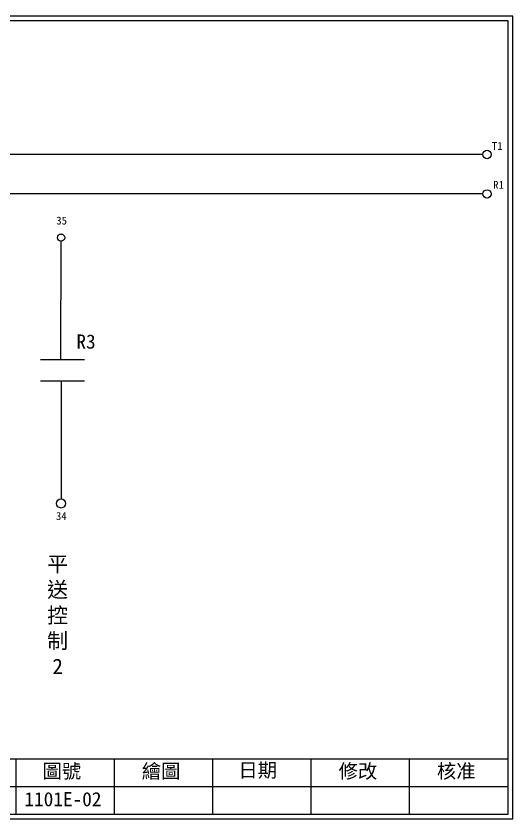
# Model space of a CAD drawing. Extents: x 10 to 297, y 3 to 207.
# Drawn here: x 170.7 to 297, y 3 to 207 of the extents above; entities that cross this region are included whole.
import ezdxf

# ---------------------------------------------------------------- set-up
doc = ezdxf.new("R2010")
doc.units = 0
doc.layers.get('0').update_dxf_attribs({"linetype": 'CONTINUOUS'})
doc.layers.add('圖框層', color=7, linetype='CONTINUOUS')
doc.layers.add('標尺寸層', color=3, linetype='CONTINUOUS')
doc.styles.add('CNS', font='romanc.shx', dxfattribs={"bigfont": 'chineset.shx'})
doc.styles.add('STSL', font='kaiu.ttf')

msp = doc.modelspace()

# ---------------------------------------------------------------- linework, layer by layer
for p, q in [((289.34, 171.79), (22.17, 171.79)), ((289.34, 161.79), (22.17, 161.79)), ((176.96, 119.76), (188.1, 119.76)), ((176.96, 114.3), (188.1, 114.3))]:
    msp.add_line(p, q)
for centre in [(290.41, 171.79), (290.41, 161.79)]:
    msp.add_circle(centre, 1.07)
at = {"layer": '圖框層', "color": 7}
for p, q in [((297, 206.97), (10, 206.97)), ((297, 3), (297, 206.97)), ((295.75, 205.72), (11.25, 205.72)), ((295.75, 4.25), (295.75, 205.72)), ((11.25, 18.25), (295.75, 18.25)), ((170.75, 4.25), (170.75, 18.25)), ((195.75, 4.25), (195.75, 18.25)), ((220.75, 4.25), (220.75, 18.25)), ((245.75, 4.25), (245.75, 18.25)), ((270.75, 4.25), (270.75, 18.25)), ((145.75, 11.25), (295.75, 11.25)), ((11.25, 4.25), (295.75, 4.25)), ((10, 3), (297, 3))]:
    msp.add_line(p, q, dxfattribs=at)
at = {"layer": '標尺寸層', "color": 0}
for p, q in [((182.1, 119.76), (182.18, 149.76)), ((182.18, 114.3), (182.18, 84.3))]:
    msp.add_line(p, q, dxfattribs=at)
at = {"layer": '標尺寸層', "color": 7}
for centre, radius in [((182.18, 150.68), 0.92), ((182.18, 83.14), 1.15)]:
    msp.add_circle(centre, radius, dxfattribs=at)

# ---------------------------------------------------------------- texts
at = {"layer": '圖框層', "color": 4, "style": 'STSL'}
for s, height, p in [('T1', 2, (291.64, 172.97)), ('R1', 2, (291.97, 163.09)), ('35', 2, (180.96, 154.01)), ('R3', 3.6, (186.07, 122.48)), ('34', 2, (180.88, 78.96)), ('圖號', 3.6, (177.47, 13.34)), ('繪圖', 3.6, (202.69, 13.34)), ('日期', 3.6, (227.22, 13.59)), ('修改', 3.6, (252.69, 13.34)), ('核准', 3.6, (277.69, 13.34)), ('1101E-02', 3.6, (172.86, 6.22))]:
    msp.add_text(s, height=height, dxfattribs=at).set_placement(p)
at = {"layer": '標尺寸層', "color": 7, "insert": (181.31, 54.76), "char_height": 3.9, "width": 6.5706, "attachment_point": 5, "style": 'CNS'}
msp.add_mtext('{\\fDFKai-SB|b0|i0|c136|p65;平送控制2}', dxfattribs=at)

doc.saveas('drawing.dxf')
